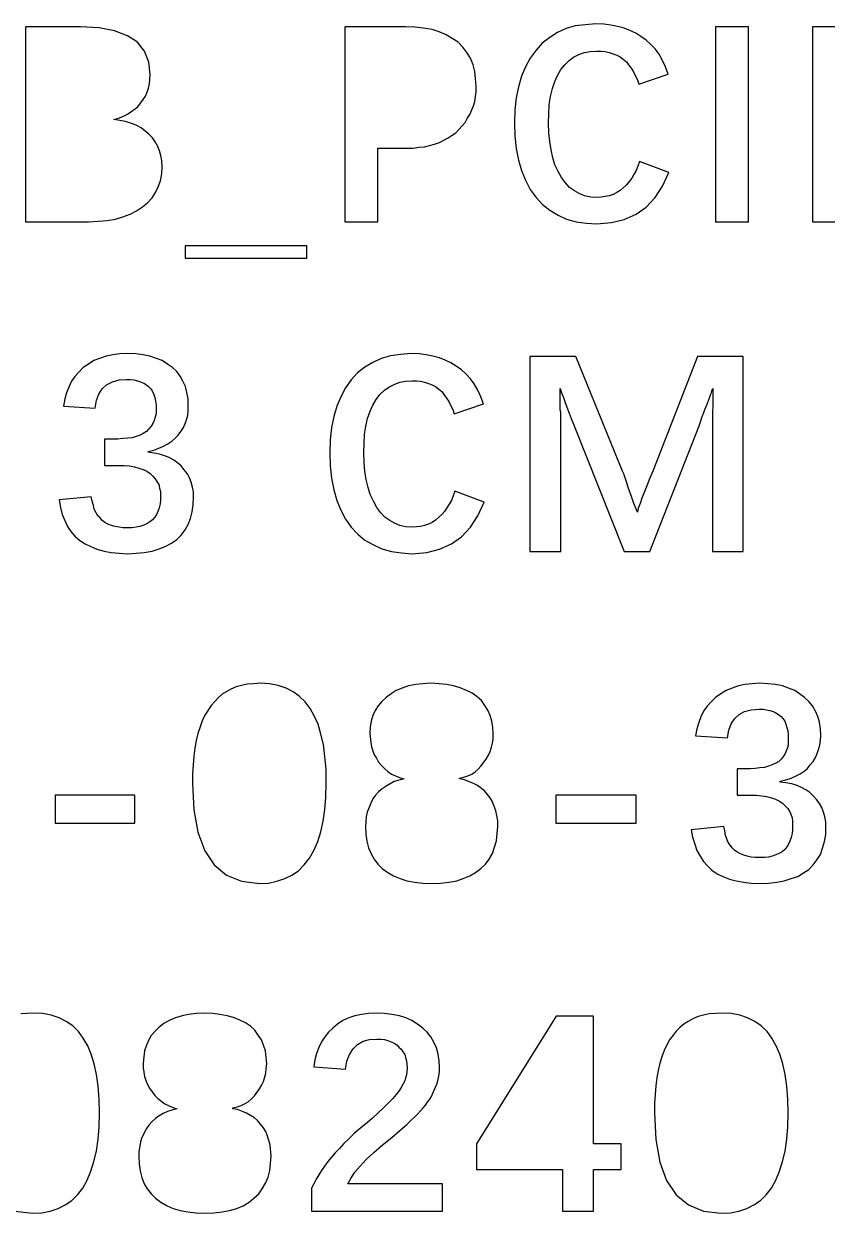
# Model space of a CAD drawing. Extents: x -72 to 103, y -93 to 77.
# Drawn here: x -37.23 to -19, y -91.56 to -64.58 of the extents above; entities that cross this region are included whole.
import ezdxf

# ---------------------------------------------------------------- set-up
doc = ezdxf.new("R2010")
doc.units = 0
doc.header["$MEASUREMENT"] = 0
doc.layers.get('0').update_dxf_attribs({"linetype": 'CONTINUOUS'})

msp = doc.modelspace()

# ---------------------------------------------------------------- linework, layer by layer
for points in [[(-35.94, -64.65), (-37.19, -64.65), (-37.19, -64.65), (-37.19, -69.07), (-37.19, -69.07), (-35.76, -69.07), (-35.76, -69.07), (-35.54, -69.06), (-35.54, -69.06), (-35.34, -69.04), (-35.34, -69.04), (-35.15, -69.01), (-35.15, -69.01), (-34.98, -68.96), (-34.98, -68.96), (-34.82, -68.9), (-34.82, -68.9), (-34.67, -68.82), (-34.67, -68.82), (-34.54, -68.73), (-34.54, -68.73), (-34.42, -68.64), (-34.42, -68.64), (-34.32, -68.53), (-34.32, -68.53), (-34.24, -68.41), (-34.24, -68.41), (-34.18, -68.28), (-34.18, -68.28), (-34.13, -68.14), (-34.13, -68.14), (-34.1, -67.98), (-34.1, -67.98), (-34.09, -67.82), (-34.09, -67.82), (-34.1, -67.69), (-34.1, -67.69), (-34.12, -67.57), (-34.12, -67.57), (-34.15, -67.46), (-34.15, -67.46), (-34.19, -67.36), (-34.19, -67.36), (-34.25, -67.26), (-34.25, -67.26), (-34.31, -67.17), (-34.31, -67.17), (-34.39, -67.08), (-34.39, -67.08), (-34.57, -66.94), (-34.57, -66.94), (-34.68, -66.88), (-34.68, -66.88), (-34.79, -66.84), (-34.79, -66.84), (-34.92, -66.8), (-34.92, -66.8), (-35.05, -66.77), (-35.05, -66.77), (-35.19, -66.75), (-35.19, -66.75), (-35.08, -66.72), (-35.08, -66.72), (-34.98, -66.68), (-34.98, -66.68), (-34.88, -66.63), (-34.88, -66.63), (-34.8, -66.58), (-34.8, -66.58), (-34.64, -66.46), (-34.64, -66.46), (-34.52, -66.3), (-34.52, -66.3), (-34.47, -66.22), (-34.47, -66.22), (-34.43, -66.13), (-34.43, -66.13), (-34.4, -66.04), (-34.4, -66.04), (-34.38, -65.94), (-34.38, -65.94), (-34.37, -65.84), (-34.37, -65.84), (-34.36, -65.73), (-34.36, -65.73), (-34.39, -65.45), (-34.39, -65.45), (-34.49, -65.2), (-34.49, -65.2), (-34.65, -65), (-34.65, -65), (-34.88, -64.85), (-34.88, -64.85), (-35.17, -64.74), (-35.17, -64.74), (-35.52, -64.67), (-35.52, -64.67), (-35.94, -64.65)], [(-28.57, -64.65), (-29.95, -64.65), (-29.95, -64.65), (-29.95, -69.07), (-29.95, -69.07), (-29.2, -69.07), (-29.2, -69.07), (-29.2, -67.4), (-29.2, -67.4), (-28.4, -67.4), (-28.4, -67.4), (-28.27, -67.38), (-28.27, -67.38), (-28.14, -67.37), (-28.14, -67.37), (-28.03, -67.34), (-28.03, -67.34), (-27.91, -67.31), (-27.91, -67.31), (-27.8, -67.27), (-27.8, -67.27), (-27.6, -67.17), (-27.6, -67.17), (-27.51, -67.11), (-27.51, -67.11), (-27.43, -67.05), (-27.43, -67.05), (-27.36, -66.98), (-27.36, -66.98), (-27.22, -66.82), (-27.22, -66.82), (-27.17, -66.73), (-27.17, -66.73), (-27.11, -66.64), (-27.11, -66.64), (-27.03, -66.44), (-27.03, -66.44), (-27, -66.34), (-27, -66.34), (-26.98, -66.23), (-26.98, -66.23), (-26.97, -66.12), (-26.97, -66.12), (-26.97, -66), (-26.97, -66), (-26.98, -65.82), (-26.98, -65.82), (-27, -65.66), (-27, -65.66), (-27.04, -65.51), (-27.04, -65.51), (-27.1, -65.36), (-27.1, -65.36), (-27.18, -65.23), (-27.18, -65.23), (-27.27, -65.11), (-27.27, -65.11), (-27.38, -65), (-27.38, -65), (-27.51, -64.91), (-27.51, -64.91), (-27.65, -64.83), (-27.65, -64.83), (-27.81, -64.76), (-27.81, -64.76), (-27.97, -64.71), (-27.97, -64.71), (-28.16, -64.68), (-28.16, -64.68), (-28.36, -64.66), (-28.36, -64.66), (-28.57, -64.65)], [(-24.47, -69.1), (-24.23, -69.12), (-24.23, -69.12), (-23.9, -69.09), (-23.9, -69.09), (-23.61, -69.02), (-23.61, -69.02), (-23.34, -68.9), (-23.34, -68.9), (-23.11, -68.74), (-23.11, -68.74), (-22.91, -68.52), (-22.91, -68.52), (-22.74, -68.26), (-22.74, -68.26), (-22.6, -67.95), (-22.6, -67.95), (-23.26, -67.7), (-23.26, -67.7), (-23.3, -67.81), (-23.3, -67.81), (-23.34, -67.91), (-23.34, -67.91), (-23.39, -68), (-23.39, -68), (-23.44, -68.08), (-23.44, -68.08), (-23.5, -68.16), (-23.5, -68.16), (-23.56, -68.23), (-23.56, -68.23), (-23.63, -68.3), (-23.63, -68.3), (-23.7, -68.36), (-23.7, -68.36), (-23.78, -68.41), (-23.78, -68.41), (-23.86, -68.45), (-23.86, -68.45), (-23.95, -68.48), (-23.95, -68.48), (-24.04, -68.5), (-24.04, -68.5), (-24.13, -68.51), (-24.13, -68.51), (-24.23, -68.52), (-24.23, -68.52), (-24.37, -68.51), (-24.37, -68.51), (-24.51, -68.48), (-24.51, -68.48), (-24.63, -68.43), (-24.63, -68.43), (-24.74, -68.37), (-24.74, -68.37), (-24.85, -68.29), (-24.85, -68.29), (-24.94, -68.19), (-24.94, -68.19), (-25.03, -68.07), (-25.03, -68.07), (-25.11, -67.93), (-25.11, -67.93), (-25.18, -67.78), (-25.18, -67.78), (-25.23, -67.62), (-25.23, -67.62), (-25.27, -67.44), (-25.27, -67.44), (-25.3, -67.25), (-25.3, -67.25), (-25.32, -67.05), (-25.32, -67.05), (-25.33, -66.83), (-25.33, -66.83), (-25.32, -66.62), (-25.32, -66.62), (-25.31, -66.41), (-25.31, -66.41), (-25.28, -66.23), (-25.28, -66.23), (-25.24, -66.05), (-25.24, -66.05), (-25.18, -65.89), (-25.18, -65.89), (-25.12, -65.75), (-25.12, -65.75), (-25.05, -65.62), (-25.05, -65.62), (-24.96, -65.51), (-24.96, -65.51), (-24.86, -65.41), (-24.86, -65.41), (-24.76, -65.34), (-24.76, -65.34), (-24.64, -65.28), (-24.64, -65.28), (-24.51, -65.23), (-24.51, -65.23), (-24.38, -65.21), (-24.38, -65.21), (-24.23, -65.2), (-24.23, -65.2), (-24.13, -65.2), (-24.13, -65.2), (-24.04, -65.21), (-24.04, -65.21), (-23.95, -65.23), (-23.95, -65.23), (-23.86, -65.26), (-23.86, -65.26), (-23.78, -65.29), (-23.78, -65.29), (-23.7, -65.33), (-23.7, -65.33), (-23.63, -65.38), (-23.63, -65.38), (-23.56, -65.44), (-23.56, -65.44), (-23.51, -65.51), (-23.51, -65.51), (-23.45, -65.59), (-23.45, -65.59), (-23.4, -65.67), (-23.4, -65.67), (-23.36, -65.75), (-23.36, -65.75), (-23.31, -65.85), (-23.31, -65.85), (-23.28, -65.95), (-23.28, -65.95), (-22.61, -65.72), (-22.61, -65.72), (-22.67, -65.56), (-22.67, -65.56), (-22.74, -65.41), (-22.74, -65.41), (-22.82, -65.27), (-22.82, -65.27), (-22.91, -65.15), (-22.91, -65.15), (-23.01, -65.04), (-23.01, -65.04), (-23.11, -64.95), (-23.11, -64.95), (-23.23, -64.87), (-23.23, -64.87), (-23.35, -64.79), (-23.35, -64.79), (-23.48, -64.73), (-23.48, -64.73), (-23.61, -64.68), (-23.61, -64.68), (-23.76, -64.64), (-23.76, -64.64), (-23.91, -64.61), (-23.91, -64.61), (-24.07, -64.59), (-24.07, -64.59), (-24.25, -64.58), (-24.25, -64.58), (-24.49, -64.6), (-24.49, -64.6), (-24.72, -64.63), (-24.72, -64.63), (-24.93, -64.69), (-24.93, -64.69), (-25.12, -64.78), (-25.12, -64.78), (-25.3, -64.89), (-25.3, -64.89), (-25.47, -65.02), (-25.47, -65.02), (-25.61, -65.18), (-25.61, -65.18), (-25.74, -65.36), (-25.74, -65.36), (-25.85, -65.56), (-25.85, -65.56), (-25.94, -65.77), (-25.94, -65.77), (-26.01, -66.01), (-26.01, -66.01), (-26.06, -66.26), (-26.06, -66.26), (-26.09, -66.54), (-26.09, -66.54), (-26.1, -66.83), (-26.1, -66.83), (-26.09, -67.13), (-26.09, -67.13), (-26.06, -67.41), (-26.06, -67.41), (-26.01, -67.67), (-26.01, -67.67), (-25.94, -67.91), (-25.94, -67.91), (-25.85, -68.13), (-25.85, -68.13), (-25.74, -68.34), (-25.74, -68.34), (-25.61, -68.52), (-25.61, -68.52), (-25.46, -68.68), (-25.46, -68.68), (-25.3, -68.81), (-25.3, -68.81), (-25.11, -68.92), (-25.11, -68.92), (-24.92, -69.01), (-24.92, -69.01), (-24.7, -69.07), (-24.7, -69.07), (-24.47, -69.1)], [(-21.54, -69.07), (-20.79, -69.07), (-20.79, -69.07), (-20.79, -64.65), (-20.79, -64.65), (-21.54, -64.65), (-21.54, -64.65), (-21.54, -69.07)], [(-19.34, -69.07), (-16.8, -69.07), (-16.8, -69.07), (-16.8, -68.47), (-16.8, -68.47), (-18.57, -68.47), (-18.57, -68.47), (-18.57, -67.12), (-18.57, -67.12), (-17.12, -67.12), (-17.12, -67.12), (-17.12, -66.52), (-17.12, -66.52), (-18.57, -66.52), (-18.57, -66.52), (-18.57, -65.27), (-18.57, -65.27), (-16.94, -65.27), (-16.94, -65.27), (-16.94, -64.65), (-16.94, -64.65), (-19.34, -64.65), (-19.34, -64.65), (-19.34, -69.07)], [(-33.57, -69.62), (-33.57, -69.9), (-33.57, -69.9), (-30.81, -69.9), (-30.81, -69.9), (-30.81, -69.62), (-30.81, -69.62), (-33.57, -69.62)], [(-33.39, -75.49), (-33.38, -75.31), (-33.38, -75.31), (-33.38, -75.2), (-33.38, -75.2), (-33.4, -75.09), (-33.4, -75.09), (-33.43, -74.98), (-33.43, -74.98), (-33.47, -74.88), (-33.47, -74.88), (-33.52, -74.79), (-33.52, -74.79), (-33.59, -74.7), (-33.59, -74.7), (-33.66, -74.61), (-33.66, -74.61), (-33.74, -74.54), (-33.74, -74.54), (-33.83, -74.48), (-33.83, -74.48), (-33.93, -74.42), (-33.93, -74.42), (-34.04, -74.38), (-34.04, -74.38), (-34.15, -74.34), (-34.15, -74.34), (-34.28, -74.32), (-34.28, -74.32), (-34.41, -74.3), (-34.41, -74.3), (-34.41, -74.28), (-34.41, -74.28), (-34.28, -74.25), (-34.28, -74.25), (-34.17, -74.21), (-34.17, -74.21), (-34.06, -74.16), (-34.06, -74.16), (-33.96, -74.11), (-33.96, -74.11), (-33.87, -74.05), (-33.87, -74.05), (-33.8, -73.99), (-33.8, -73.99), (-33.73, -73.91), (-33.73, -73.91), (-33.67, -73.83), (-33.67, -73.83), (-33.61, -73.74), (-33.61, -73.74), (-33.57, -73.65), (-33.57, -73.65), (-33.54, -73.56), (-33.54, -73.56), (-33.51, -73.46), (-33.51, -73.46), (-33.5, -73.35), (-33.5, -73.35), (-33.5, -73.25), (-33.5, -73.25), (-33.5, -73.09), (-33.5, -73.09), (-33.53, -72.94), (-33.53, -72.94), (-33.56, -72.81), (-33.56, -72.81), (-33.62, -72.69), (-33.62, -72.69), (-33.68, -72.57), (-33.68, -72.57), (-33.76, -72.47), (-33.76, -72.47), (-33.86, -72.38), (-33.86, -72.38), (-33.97, -72.3), (-33.97, -72.3), (-34.09, -72.22), (-34.09, -72.22), (-34.22, -72.17), (-34.22, -72.17), (-34.37, -72.12), (-34.37, -72.12), (-34.52, -72.09), (-34.52, -72.09), (-34.69, -72.07), (-34.69, -72.07), (-34.88, -72.06), (-34.88, -72.06), (-35.05, -72.07), (-35.05, -72.07), (-35.21, -72.09), (-35.21, -72.09), (-35.36, -72.12), (-35.36, -72.12), (-35.51, -72.17), (-35.51, -72.17), (-35.64, -72.22), (-35.64, -72.22), (-35.76, -72.3), (-35.76, -72.3), (-35.88, -72.38), (-35.88, -72.38), (-35.98, -72.48), (-35.98, -72.48), (-36.07, -72.58), (-36.07, -72.58), (-36.15, -72.69), (-36.15, -72.69), (-36.21, -72.82), (-36.21, -72.82), (-36.26, -72.95), (-36.26, -72.95), (-36.3, -73.09), (-36.3, -73.09), (-36.33, -73.25), (-36.33, -73.25), (-35.61, -73.3), (-35.61, -73.3), (-35.58, -73.12), (-35.58, -73.12), (-35.53, -72.98), (-35.53, -72.98), (-35.45, -72.86), (-35.45, -72.86), (-35.35, -72.77), (-35.35, -72.77), (-35.22, -72.7), (-35.22, -72.7), (-35.07, -72.66), (-35.07, -72.66), (-34.9, -72.65), (-34.9, -72.65), (-34.81, -72.65), (-34.81, -72.65), (-34.73, -72.66), (-34.73, -72.66), (-34.65, -72.68), (-34.65, -72.68), (-34.58, -72.7), (-34.58, -72.7), (-34.51, -72.73), (-34.51, -72.73), (-34.45, -72.77), (-34.45, -72.77), (-34.4, -72.81), (-34.4, -72.81), (-34.35, -72.86), (-34.35, -72.86), (-34.31, -72.92), (-34.31, -72.92), (-34.28, -72.99), (-34.28, -72.99), (-34.26, -73.06), (-34.26, -73.06), (-34.24, -73.14), (-34.24, -73.14), (-34.23, -73.23), (-34.23, -73.23), (-34.23, -73.33), (-34.23, -73.33), (-34.23, -73.42), (-34.23, -73.42), (-34.25, -73.5), (-34.25, -73.5), (-34.27, -73.58), (-34.27, -73.58), (-34.3, -73.65), (-34.3, -73.65), (-34.34, -73.71), (-34.34, -73.71), (-34.39, -73.77), (-34.39, -73.77), (-34.45, -73.83), (-34.45, -73.83), (-34.52, -73.87), (-34.52, -73.87), (-34.59, -73.91), (-34.59, -73.91), (-34.68, -73.94), (-34.68, -73.94), (-34.77, -73.97), (-34.77, -73.97), (-34.87, -73.98), (-34.87, -73.98), (-34.98, -73.99), (-34.98, -73.99), (-35.1, -74), (-35.1, -74), (-35.4, -74), (-35.4, -74), (-35.4, -74.6), (-35.4, -74.6), (-35.08, -74.6), (-35.08, -74.6), (-34.95, -74.6), (-34.95, -74.6), (-34.83, -74.61), (-34.83, -74.61), (-34.72, -74.63), (-34.72, -74.63), (-34.62, -74.66), (-34.62, -74.66), (-34.52, -74.69), (-34.52, -74.69), (-34.44, -74.73), (-34.44, -74.73), (-34.36, -74.78), (-34.36, -74.78), (-34.3, -74.84), (-34.3, -74.84), (-34.25, -74.9), (-34.25, -74.9), (-34.21, -74.96), (-34.21, -74.96), (-34.17, -75.03), (-34.17, -75.03), (-34.15, -75.11), (-34.15, -75.11), (-34.13, -75.19), (-34.13, -75.19), (-34.13, -75.28), (-34.13, -75.28), (-34.13, -75.38), (-34.13, -75.38), (-34.14, -75.47), (-34.14, -75.47), (-34.16, -75.56), (-34.16, -75.56), (-34.19, -75.64), (-34.19, -75.64), (-34.22, -75.71), (-34.22, -75.71), (-34.26, -75.77), (-34.26, -75.77), (-34.31, -75.83), (-34.31, -75.83), (-34.37, -75.88), (-34.37, -75.88), (-34.44, -75.92), (-34.44, -75.92), (-34.51, -75.95), (-34.51, -75.95), (-34.6, -75.98), (-34.6, -75.98), (-34.68, -76), (-34.68, -76), (-34.78, -76.01), (-34.78, -76.01), (-34.88, -76.01), (-34.88, -76.01), (-34.98, -76.01), (-34.98, -76.01), (-35.07, -76), (-35.07, -76), (-35.16, -75.98), (-35.16, -75.98), (-35.24, -75.96), (-35.24, -75.96), (-35.32, -75.93), (-35.32, -75.93), (-35.39, -75.89), (-35.39, -75.89), (-35.45, -75.85), (-35.45, -75.85), (-35.5, -75.79), (-35.5, -75.79), (-35.55, -75.74), (-35.55, -75.74), (-35.59, -75.67), (-35.59, -75.67), (-35.63, -75.59), (-35.63, -75.59), (-35.65, -75.51), (-35.65, -75.51), (-35.68, -75.41), (-35.68, -75.41), (-35.7, -75.31), (-35.7, -75.31), (-36.43, -75.38), (-36.43, -75.38), (-36.4, -75.55), (-36.4, -75.55), (-36.36, -75.71), (-36.36, -75.71), (-36.3, -75.85), (-36.3, -75.85), (-36.24, -75.98), (-36.24, -75.98), (-36.16, -76.1), (-36.16, -76.1), (-36.07, -76.2), (-36.07, -76.2), (-35.96, -76.3), (-35.96, -76.3), (-35.84, -76.38), (-35.84, -76.38), (-35.71, -76.44), (-35.71, -76.44), (-35.57, -76.5), (-35.57, -76.5), (-35.41, -76.54), (-35.41, -76.54), (-35.25, -76.57), (-35.25, -76.57), (-35.07, -76.59), (-35.07, -76.59), (-34.88, -76.6), (-34.88, -76.6), (-34.68, -76.59), (-34.68, -76.59), (-34.5, -76.57), (-34.5, -76.57), (-34.32, -76.54), (-34.32, -76.54), (-34.16, -76.49), (-34.16, -76.49), (-34.02, -76.44), (-34.02, -76.44), (-33.88, -76.36), (-33.88, -76.36), (-33.76, -76.28), (-33.76, -76.28), (-33.66, -76.18), (-33.66, -76.18), (-33.57, -76.06), (-33.57, -76.06), (-33.5, -75.94), (-33.5, -75.94), (-33.45, -75.8), (-33.45, -75.8), (-33.41, -75.65), (-33.41, -75.65), (-33.39, -75.49)], [(-28.66, -76.58), (-28.42, -76.6), (-28.42, -76.6), (-28.09, -76.57), (-28.09, -76.57), (-27.8, -76.5), (-27.8, -76.5), (-27.53, -76.38), (-27.53, -76.38), (-27.3, -76.22), (-27.3, -76.22), (-27.1, -76), (-27.1, -76), (-26.93, -75.74), (-26.93, -75.74), (-26.79, -75.43), (-26.79, -75.43), (-27.45, -75.18), (-27.45, -75.18), (-27.49, -75.29), (-27.49, -75.29), (-27.53, -75.39), (-27.53, -75.39), (-27.58, -75.48), (-27.58, -75.48), (-27.63, -75.56), (-27.63, -75.56), (-27.69, -75.64), (-27.69, -75.64), (-27.75, -75.71), (-27.75, -75.71), (-27.82, -75.78), (-27.82, -75.78), (-27.89, -75.84), (-27.89, -75.84), (-27.97, -75.89), (-27.97, -75.89), (-28.05, -75.93), (-28.05, -75.93), (-28.14, -75.96), (-28.14, -75.96), (-28.23, -75.98), (-28.23, -75.98), (-28.32, -75.99), (-28.32, -75.99), (-28.42, -76), (-28.42, -76), (-28.56, -75.99), (-28.56, -75.99), (-28.7, -75.96), (-28.7, -75.96), (-28.82, -75.91), (-28.82, -75.91), (-28.93, -75.85), (-28.93, -75.85), (-29.04, -75.77), (-29.04, -75.77), (-29.13, -75.67), (-29.13, -75.67), (-29.22, -75.55), (-29.22, -75.55), (-29.3, -75.41), (-29.3, -75.41), (-29.37, -75.26), (-29.37, -75.26), (-29.42, -75.1), (-29.42, -75.1), (-29.46, -74.92), (-29.46, -74.92), (-29.49, -74.73), (-29.49, -74.73), (-29.51, -74.53), (-29.51, -74.53), (-29.52, -74.31), (-29.52, -74.31), (-29.51, -74.1), (-29.51, -74.1), (-29.5, -73.89), (-29.5, -73.89), (-29.47, -73.71), (-29.47, -73.71), (-29.43, -73.53), (-29.43, -73.53), (-29.37, -73.37), (-29.37, -73.37), (-29.31, -73.23), (-29.31, -73.23), (-29.24, -73.1), (-29.24, -73.1), (-29.15, -72.99), (-29.15, -72.99), (-29.05, -72.89), (-29.05, -72.89), (-28.95, -72.82), (-28.95, -72.82), (-28.83, -72.76), (-28.83, -72.76), (-28.7, -72.71), (-28.7, -72.71), (-28.57, -72.69), (-28.57, -72.69), (-28.42, -72.68), (-28.42, -72.68), (-28.32, -72.68), (-28.32, -72.68), (-28.23, -72.69), (-28.23, -72.69), (-28.14, -72.71), (-28.14, -72.71), (-28.05, -72.74), (-28.05, -72.74), (-27.97, -72.77), (-27.97, -72.77), (-27.89, -72.81), (-27.89, -72.81), (-27.82, -72.86), (-27.82, -72.86), (-27.75, -72.92), (-27.75, -72.92), (-27.7, -72.99), (-27.7, -72.99), (-27.64, -73.07), (-27.64, -73.07), (-27.59, -73.15), (-27.59, -73.15), (-27.55, -73.23), (-27.55, -73.23), (-27.5, -73.33), (-27.5, -73.33), (-27.47, -73.43), (-27.47, -73.43), (-26.8, -73.2), (-26.8, -73.2), (-26.86, -73.04), (-26.86, -73.04), (-26.93, -72.89), (-26.93, -72.89), (-27.01, -72.75), (-27.01, -72.75), (-27.1, -72.63), (-27.1, -72.63), (-27.2, -72.52), (-27.2, -72.52), (-27.3, -72.43), (-27.3, -72.43), (-27.42, -72.35), (-27.42, -72.35), (-27.54, -72.27), (-27.54, -72.27), (-27.67, -72.21), (-27.67, -72.21), (-27.8, -72.16), (-27.8, -72.16), (-27.95, -72.12), (-27.95, -72.12), (-28.1, -72.09), (-28.1, -72.09), (-28.26, -72.07), (-28.26, -72.07), (-28.44, -72.06), (-28.44, -72.06), (-28.68, -72.08), (-28.68, -72.08), (-28.91, -72.11), (-28.91, -72.11), (-29.12, -72.17), (-29.12, -72.17), (-29.31, -72.26), (-29.31, -72.26), (-29.49, -72.37), (-29.49, -72.37), (-29.66, -72.5), (-29.66, -72.5), (-29.8, -72.66), (-29.8, -72.66), (-29.93, -72.84), (-29.93, -72.84), (-30.04, -73.04), (-30.04, -73.04), (-30.13, -73.25), (-30.13, -73.25), (-30.2, -73.49), (-30.2, -73.49), (-30.25, -73.74), (-30.25, -73.74), (-30.28, -74.02), (-30.28, -74.02), (-30.29, -74.31), (-30.29, -74.31), (-30.28, -74.61), (-30.28, -74.61), (-30.25, -74.89), (-30.25, -74.89), (-30.2, -75.15), (-30.2, -75.15), (-30.13, -75.39), (-30.13, -75.39), (-30.04, -75.61), (-30.04, -75.61), (-29.93, -75.82), (-29.93, -75.82), (-29.8, -76), (-29.8, -76), (-29.65, -76.16), (-29.65, -76.16), (-29.49, -76.29), (-29.49, -76.29), (-29.3, -76.4), (-29.3, -76.4), (-29.11, -76.49), (-29.11, -76.49), (-28.89, -76.55), (-28.89, -76.55), (-28.66, -76.58)], [(-23.65, -74.73), (-24.71, -72.13), (-24.71, -72.13), (-25.75, -72.13), (-25.75, -72.13), (-25.75, -76.55), (-25.75, -76.55), (-25.05, -76.55), (-25.05, -76.55), (-25.05, -73.61), (-25.05, -73.61), (-25.05, -73.56), (-25.05, -73.56), (-25.05, -73.5), (-25.05, -73.5), (-25.05, -73.44), (-25.05, -73.44), (-25.05, -73.39), (-25.05, -73.39), (-25.06, -73.34), (-25.06, -73.34), (-25.06, -73.28), (-25.06, -73.28), (-25.06, -73.23), (-25.06, -73.23), (-25.06, -73.17), (-25.06, -73.17), (-25.06, -73.12), (-25.06, -73.12), (-25.06, -73.06), (-25.06, -73.06), (-25.06, -73.01), (-25.06, -73.01), (-25.06, -72.95), (-25.06, -72.95), (-25.06, -72.9), (-25.06, -72.9), (-25.06, -72.85), (-25.06, -72.85), (-25.03, -72.95), (-25.03, -72.95), (-24.99, -73.06), (-24.99, -73.06), (-24.95, -73.17), (-24.95, -73.17), (-24.91, -73.28), (-24.91, -73.28), (-24.86, -73.41), (-24.86, -73.41), (-24.81, -73.53), (-24.81, -73.53), (-24.76, -73.66), (-24.76, -73.66), (-23.61, -76.55), (-23.61, -76.55), (-23.03, -76.55), (-23.03, -76.55), (-21.91, -73.7), (-21.91, -73.7), (-21.87, -73.59), (-21.87, -73.59), (-21.84, -73.49), (-21.84, -73.49), (-21.8, -73.4), (-21.8, -73.4), (-21.78, -73.33), (-21.78, -73.33), (-21.75, -73.26), (-21.75, -73.26), (-21.73, -73.21), (-21.73, -73.21), (-21.71, -73.16), (-21.71, -73.16), (-21.7, -73.13), (-21.7, -73.13), (-21.68, -73.09), (-21.68, -73.09), (-21.67, -73.05), (-21.67, -73.05), (-21.65, -73), (-21.65, -73), (-21.63, -72.95), (-21.63, -72.95), (-21.62, -72.9), (-21.62, -72.9), (-21.6, -72.85), (-21.6, -72.85), (-21.6, -72.9), (-21.6, -72.9), (-21.6, -72.95), (-21.6, -72.95), (-21.6, -73.01), (-21.6, -73.01), (-21.6, -73.06), (-21.6, -73.06), (-21.6, -73.12), (-21.6, -73.12), (-21.6, -73.17), (-21.6, -73.17), (-21.6, -73.23), (-21.6, -73.23), (-21.6, -73.29), (-21.6, -73.29), (-21.61, -73.34), (-21.61, -73.34), (-21.61, -73.4), (-21.61, -73.4), (-21.61, -73.45), (-21.61, -73.45), (-21.61, -73.51), (-21.61, -73.51), (-21.61, -73.56), (-21.61, -73.56), (-21.61, -73.61), (-21.61, -73.61), (-21.61, -76.55), (-21.61, -76.55), (-20.91, -76.55), (-20.91, -76.55), (-20.91, -72.13), (-20.91, -72.13), (-21.95, -72.13), (-21.95, -72.13), (-22.96, -74.73), (-22.96, -74.73), (-23.04, -74.9), (-23.04, -74.9), (-23.1, -75.06), (-23.1, -75.06), (-23.16, -75.21), (-23.16, -75.21), (-23.21, -75.34), (-23.21, -75.34), (-23.25, -75.46), (-23.25, -75.46), (-23.29, -75.57), (-23.29, -75.57), (-23.31, -75.66), (-23.31, -75.66), (-23.39, -75.46), (-23.39, -75.46), (-23.45, -75.28), (-23.45, -75.28), (-23.51, -75.12), (-23.51, -75.12), (-23.55, -74.99), (-23.55, -74.99), (-23.59, -74.88), (-23.59, -74.88), (-23.62, -74.79), (-23.62, -74.79), (-23.65, -74.73)], [(-31.87, -79.54), (-32.02, -79.55), (-32.02, -79.55), (-32.16, -79.56), (-32.16, -79.56), (-32.29, -79.59), (-32.29, -79.59), (-32.41, -79.62), (-32.41, -79.62), (-32.53, -79.67), (-32.53, -79.67), (-32.73, -79.79), (-32.73, -79.79), (-32.82, -79.87), (-32.82, -79.87), (-32.9, -79.95), (-32.9, -79.95), (-32.98, -80.04), (-32.98, -80.04), (-33.12, -80.26), (-33.12, -80.26), (-33.18, -80.39), (-33.18, -80.39), (-33.23, -80.53), (-33.23, -80.53), (-33.28, -80.68), (-33.28, -80.68), (-33.32, -80.84), (-33.32, -80.84), (-33.35, -81.01), (-33.35, -81.01), (-33.37, -81.19), (-33.37, -81.19), (-33.39, -81.39), (-33.39, -81.39), (-33.4, -81.59), (-33.4, -81.59), (-33.4, -81.81), (-33.4, -81.81), (-33.37, -82.41), (-33.37, -82.41), (-33.28, -82.92), (-33.28, -82.92), (-33.12, -83.34), (-33.12, -83.34), (-32.91, -83.66), (-32.91, -83.66), (-32.63, -83.89), (-32.63, -83.89), (-32.29, -84.03), (-32.29, -84.03), (-31.88, -84.08), (-31.88, -84.08), (-31.68, -84.07), (-31.68, -84.07), (-31.49, -84.03), (-31.49, -84.03), (-31.31, -83.97), (-31.31, -83.97), (-31.15, -83.89), (-31.15, -83.89), (-31, -83.79), (-31, -83.79), (-30.87, -83.66), (-30.87, -83.66), (-30.75, -83.51), (-30.75, -83.51), (-30.65, -83.33), (-30.65, -83.33), (-30.56, -83.13), (-30.56, -83.13), (-30.49, -82.91), (-30.49, -82.91), (-30.44, -82.67), (-30.44, -82.67), (-30.4, -82.4), (-30.4, -82.4), (-30.38, -82.12), (-30.38, -82.12), (-30.37, -81.81), (-30.37, -81.81), (-30.37, -81.49), (-30.37, -81.49), (-30.4, -81.2), (-30.4, -81.2), (-30.43, -80.93), (-30.43, -80.93), (-30.49, -80.69), (-30.49, -80.69), (-30.55, -80.47), (-30.55, -80.47), (-30.64, -80.28), (-30.64, -80.28), (-30.73, -80.11), (-30.73, -80.11), (-30.85, -79.96), (-30.85, -79.96), (-30.98, -79.83), (-30.98, -79.83), (-31.12, -79.73), (-31.12, -79.73), (-31.28, -79.65), (-31.28, -79.65), (-31.46, -79.59), (-31.46, -79.59), (-31.66, -79.55), (-31.66, -79.55), (-31.87, -79.54)], [(-28, -79.54), (-28.18, -79.55), (-28.18, -79.55), (-28.34, -79.57), (-28.34, -79.57), (-28.5, -79.6), (-28.5, -79.6), (-28.65, -79.65), (-28.65, -79.65), (-28.78, -79.7), (-28.78, -79.7), (-28.9, -79.78), (-28.9, -79.78), (-29.01, -79.86), (-29.01, -79.86), (-29.11, -79.95), (-29.11, -79.95), (-29.19, -80.05), (-29.19, -80.05), (-29.26, -80.16), (-29.26, -80.16), (-29.31, -80.27), (-29.31, -80.27), (-29.35, -80.4), (-29.35, -80.4), (-29.37, -80.53), (-29.37, -80.53), (-29.38, -80.68), (-29.38, -80.68), (-29.36, -80.88), (-29.36, -80.88), (-29.34, -80.98), (-29.34, -80.98), (-29.28, -81.16), (-29.28, -81.16), (-29.23, -81.24), (-29.23, -81.24), (-29.18, -81.33), (-29.18, -81.33), (-29.11, -81.41), (-29.11, -81.41), (-29.04, -81.48), (-29.04, -81.48), (-28.97, -81.54), (-28.97, -81.54), (-28.89, -81.6), (-28.89, -81.6), (-28.71, -81.68), (-28.71, -81.68), (-28.61, -81.71), (-28.61, -81.71), (-28.83, -81.77), (-28.83, -81.77), (-29.01, -81.87), (-29.01, -81.87), (-29.1, -81.93), (-29.1, -81.93), (-29.18, -82), (-29.18, -82), (-29.25, -82.08), (-29.25, -82.08), (-29.31, -82.16), (-29.31, -82.16), (-29.36, -82.26), (-29.36, -82.26), (-29.44, -82.46), (-29.44, -82.46), (-29.46, -82.56), (-29.46, -82.56), (-29.47, -82.68), (-29.47, -82.68), (-29.48, -82.79), (-29.48, -82.79), (-29.47, -82.96), (-29.47, -82.96), (-29.45, -83.12), (-29.45, -83.12), (-29.41, -83.27), (-29.41, -83.27), (-29.35, -83.41), (-29.35, -83.41), (-29.28, -83.53), (-29.28, -83.53), (-29.2, -83.64), (-29.2, -83.64), (-29.1, -83.74), (-29.1, -83.74), (-28.97, -83.83), (-28.97, -83.83), (-28.84, -83.91), (-28.84, -83.91), (-28.69, -83.97), (-28.69, -83.97), (-28.54, -84.02), (-28.54, -84.02), (-28.36, -84.05), (-28.36, -84.05), (-28.18, -84.07), (-28.18, -84.07), (-27.98, -84.08), (-27.98, -84.08), (-27.78, -84.07), (-27.78, -84.07), (-27.59, -84.05), (-27.59, -84.05), (-27.41, -84.02), (-27.41, -84.02), (-27.26, -83.97), (-27.26, -83.97), (-27.11, -83.91), (-27.11, -83.91), (-26.98, -83.83), (-26.98, -83.83), (-26.86, -83.74), (-26.86, -83.74), (-26.76, -83.64), (-26.76, -83.64), (-26.67, -83.53), (-26.67, -83.53), (-26.6, -83.4), (-26.6, -83.4), (-26.55, -83.26), (-26.55, -83.26), (-26.51, -83.11), (-26.51, -83.11), (-26.49, -82.95), (-26.49, -82.95), (-26.48, -82.78), (-26.48, -82.78), (-26.48, -82.66), (-26.48, -82.66), (-26.5, -82.54), (-26.5, -82.54), (-26.52, -82.43), (-26.52, -82.43), (-26.6, -82.23), (-26.6, -82.23), (-26.65, -82.14), (-26.65, -82.14), (-26.71, -82.06), (-26.71, -82.06), (-26.78, -81.98), (-26.78, -81.98), (-26.94, -81.86), (-26.94, -81.86), (-27.03, -81.81), (-27.03, -81.81), (-27.23, -81.73), (-27.23, -81.73), (-27.35, -81.71), (-27.35, -81.71), (-27.35, -81.69), (-27.35, -81.69), (-27.25, -81.67), (-27.25, -81.67), (-27.16, -81.64), (-27.16, -81.64), (-27.07, -81.6), (-27.07, -81.6), (-26.99, -81.55), (-26.99, -81.55), (-26.92, -81.49), (-26.92, -81.49), (-26.86, -81.42), (-26.86, -81.42), (-26.74, -81.26), (-26.74, -81.26), (-26.69, -81.17), (-26.69, -81.17), (-26.65, -81.09), (-26.65, -81.09), (-26.62, -80.99), (-26.62, -80.99), (-26.6, -80.9), (-26.6, -80.9), (-26.58, -80.8), (-26.58, -80.8), (-26.58, -80.69), (-26.58, -80.69), (-26.59, -80.54), (-26.59, -80.54), (-26.61, -80.4), (-26.61, -80.4), (-26.65, -80.27), (-26.65, -80.27), (-26.7, -80.15), (-26.7, -80.15), (-26.77, -80.04), (-26.77, -80.04), (-26.85, -79.93), (-26.85, -79.93), (-26.95, -79.84), (-26.95, -79.84), (-27.06, -79.76), (-27.06, -79.76), (-27.19, -79.7), (-27.19, -79.7), (-27.33, -79.64), (-27.33, -79.64), (-27.48, -79.6), (-27.48, -79.6), (-27.64, -79.57), (-27.64, -79.57), (-27.81, -79.55), (-27.81, -79.55), (-28, -79.54)], [(-19.04, -82.97), (-19.04, -82.79), (-19.04, -82.79), (-19.04, -82.68), (-19.04, -82.68), (-19.06, -82.57), (-19.06, -82.57), (-19.09, -82.46), (-19.09, -82.46), (-19.13, -82.36), (-19.13, -82.36), (-19.18, -82.27), (-19.18, -82.27), (-19.24, -82.18), (-19.24, -82.18), (-19.32, -82.09), (-19.32, -82.09), (-19.4, -82.02), (-19.4, -82.02), (-19.49, -81.96), (-19.49, -81.96), (-19.59, -81.9), (-19.59, -81.9), (-19.69, -81.86), (-19.69, -81.86), (-19.81, -81.82), (-19.81, -81.82), (-19.94, -81.8), (-19.94, -81.8), (-20.07, -81.78), (-20.07, -81.78), (-20.07, -81.76), (-20.07, -81.76), (-19.94, -81.73), (-19.94, -81.73), (-19.82, -81.69), (-19.82, -81.69), (-19.71, -81.64), (-19.71, -81.64), (-19.62, -81.59), (-19.62, -81.59), (-19.53, -81.53), (-19.53, -81.53), (-19.45, -81.47), (-19.45, -81.47), (-19.39, -81.39), (-19.39, -81.39), (-19.32, -81.31), (-19.32, -81.31), (-19.27, -81.22), (-19.27, -81.22), (-19.23, -81.13), (-19.23, -81.13), (-19.2, -81.04), (-19.2, -81.04), (-19.17, -80.94), (-19.17, -80.94), (-19.16, -80.83), (-19.16, -80.83), (-19.15, -80.73), (-19.15, -80.73), (-19.16, -80.57), (-19.16, -80.57), (-19.18, -80.42), (-19.18, -80.42), (-19.22, -80.29), (-19.22, -80.29), (-19.27, -80.17), (-19.27, -80.17), (-19.34, -80.05), (-19.34, -80.05), (-19.42, -79.95), (-19.42, -79.95), (-19.52, -79.86), (-19.52, -79.86), (-19.63, -79.78), (-19.63, -79.78), (-19.74, -79.7), (-19.74, -79.7), (-19.88, -79.65), (-19.88, -79.65), (-20.02, -79.6), (-20.02, -79.6), (-20.18, -79.57), (-20.18, -79.57), (-20.35, -79.55), (-20.35, -79.55), (-20.54, -79.54), (-20.54, -79.54), (-20.71, -79.55), (-20.71, -79.55), (-20.87, -79.57), (-20.87, -79.57), (-21.02, -79.6), (-21.02, -79.6), (-21.16, -79.65), (-21.16, -79.65), (-21.3, -79.7), (-21.3, -79.7), (-21.42, -79.78), (-21.42, -79.78), (-21.54, -79.86), (-21.54, -79.86), (-21.64, -79.96), (-21.64, -79.96), (-21.73, -80.06), (-21.73, -80.06), (-21.81, -80.17), (-21.81, -80.17), (-21.87, -80.3), (-21.87, -80.3), (-21.92, -80.43), (-21.92, -80.43), (-21.96, -80.57), (-21.96, -80.57), (-21.99, -80.73), (-21.99, -80.73), (-21.27, -80.78), (-21.27, -80.78), (-21.24, -80.6), (-21.24, -80.6), (-21.18, -80.46), (-21.18, -80.46), (-21.1, -80.34), (-21.1, -80.34), (-21, -80.25), (-21, -80.25), (-20.88, -80.18), (-20.88, -80.18), (-20.73, -80.14), (-20.73, -80.14), (-20.55, -80.13), (-20.55, -80.13), (-20.46, -80.13), (-20.46, -80.13), (-20.38, -80.14), (-20.38, -80.14), (-20.31, -80.16), (-20.31, -80.16), (-20.23, -80.18), (-20.23, -80.18), (-20.17, -80.21), (-20.17, -80.21), (-20.11, -80.25), (-20.11, -80.25), (-20.05, -80.29), (-20.05, -80.29), (-20.01, -80.34), (-20.01, -80.34), (-19.97, -80.4), (-19.97, -80.4), (-19.94, -80.47), (-19.94, -80.47), (-19.92, -80.54), (-19.92, -80.54), (-19.9, -80.62), (-19.9, -80.62), (-19.89, -80.71), (-19.89, -80.71), (-19.89, -80.81), (-19.89, -80.81), (-19.89, -80.9), (-19.89, -80.9), (-19.9, -80.98), (-19.9, -80.98), (-19.93, -81.06), (-19.93, -81.06), (-19.96, -81.13), (-19.96, -81.13), (-20, -81.19), (-20, -81.19), (-20.04, -81.25), (-20.04, -81.25), (-20.1, -81.31), (-20.1, -81.31), (-20.17, -81.35), (-20.17, -81.35), (-20.25, -81.39), (-20.25, -81.39), (-20.34, -81.42), (-20.34, -81.42), (-20.43, -81.45), (-20.43, -81.45), (-20.53, -81.46), (-20.53, -81.46), (-20.64, -81.47), (-20.64, -81.47), (-20.75, -81.48), (-20.75, -81.48), (-21.05, -81.48), (-21.05, -81.48), (-21.05, -82.08), (-21.05, -82.08), (-20.74, -82.08), (-20.74, -82.08), (-20.61, -82.08), (-20.61, -82.08), (-20.49, -82.09), (-20.49, -82.09), (-20.38, -82.11), (-20.38, -82.11), (-20.27, -82.14), (-20.27, -82.14), (-20.18, -82.17), (-20.18, -82.17), (-20.09, -82.21), (-20.09, -82.21), (-20.02, -82.26), (-20.02, -82.26), (-19.96, -82.32), (-19.96, -82.32), (-19.9, -82.38), (-19.9, -82.38), (-19.86, -82.44), (-19.86, -82.44), (-19.83, -82.51), (-19.83, -82.51), (-19.8, -82.59), (-19.8, -82.59), (-19.79, -82.67), (-19.79, -82.67), (-19.79, -82.76), (-19.79, -82.76), (-19.79, -82.86), (-19.79, -82.86), (-19.8, -82.95), (-19.8, -82.95), (-19.82, -83.04), (-19.82, -83.04), (-19.85, -83.12), (-19.85, -83.12), (-19.88, -83.19), (-19.88, -83.19), (-19.92, -83.25), (-19.92, -83.25), (-19.97, -83.31), (-19.97, -83.31), (-20.03, -83.36), (-20.03, -83.36), (-20.1, -83.4), (-20.1, -83.4), (-20.17, -83.43), (-20.17, -83.43), (-20.25, -83.46), (-20.25, -83.46), (-20.34, -83.48), (-20.34, -83.48), (-20.43, -83.49), (-20.43, -83.49), (-20.54, -83.49), (-20.54, -83.49), (-20.64, -83.49), (-20.64, -83.49), (-20.73, -83.48), (-20.73, -83.48), (-20.82, -83.46), (-20.82, -83.46), (-20.9, -83.44), (-20.9, -83.44), (-20.97, -83.41), (-20.97, -83.41), (-21.04, -83.37), (-21.04, -83.37), (-21.1, -83.33), (-21.1, -83.33), (-21.16, -83.27), (-21.16, -83.27), (-21.2, -83.22), (-21.2, -83.22), (-21.25, -83.15), (-21.25, -83.15), (-21.28, -83.07), (-21.28, -83.07), (-21.31, -82.99), (-21.31, -82.99), (-21.33, -82.89), (-21.33, -82.89), (-21.35, -82.79), (-21.35, -82.79), (-22.09, -82.86), (-22.09, -82.86), (-22.06, -83.03), (-22.06, -83.03), (-22.01, -83.19), (-22.01, -83.19), (-21.96, -83.33), (-21.96, -83.33), (-21.89, -83.46), (-21.89, -83.46), (-21.81, -83.58), (-21.81, -83.58), (-21.72, -83.68), (-21.72, -83.68), (-21.62, -83.78), (-21.62, -83.78), (-21.5, -83.86), (-21.5, -83.86), (-21.37, -83.92), (-21.37, -83.92), (-21.22, -83.98), (-21.22, -83.98), (-21.07, -84.02), (-21.07, -84.02), (-20.9, -84.05), (-20.9, -84.05), (-20.73, -84.07), (-20.73, -84.07), (-20.54, -84.08), (-20.54, -84.08), (-20.34, -84.07), (-20.34, -84.07), (-20.15, -84.05), (-20.15, -84.05), (-19.98, -84.02), (-19.98, -84.02), (-19.82, -83.97), (-19.82, -83.97), (-19.67, -83.92), (-19.67, -83.92), (-19.54, -83.84), (-19.54, -83.84), (-19.42, -83.76), (-19.42, -83.76), (-19.32, -83.66), (-19.32, -83.66), (-19.23, -83.54), (-19.23, -83.54), (-19.16, -83.42), (-19.16, -83.42), (-19.11, -83.28), (-19.11, -83.28), (-19.07, -83.13), (-19.07, -83.13), (-19.04, -82.97)], [(-36.52, -82.08), (-36.52, -82.71), (-36.52, -82.71), (-34.71, -82.71), (-34.71, -82.71), (-34.71, -82.08), (-34.71, -82.08), (-36.52, -82.08)], [(-25.16, -82.08), (-25.16, -82.71), (-25.16, -82.71), (-23.34, -82.71), (-23.34, -82.71), (-23.34, -82.08), (-23.34, -82.08), (-25.16, -82.08)], [(-37.43, -91.51), (-37.03, -91.56), (-37.03, -91.56), (-36.82, -91.55), (-36.82, -91.55), (-36.63, -91.51), (-36.63, -91.51), (-36.45, -91.45), (-36.45, -91.45), (-36.29, -91.37), (-36.29, -91.37), (-36.14, -91.27), (-36.14, -91.27), (-36.01, -91.14), (-36.01, -91.14), (-35.89, -90.99), (-35.89, -90.99), (-35.79, -90.81), (-35.79, -90.81), (-35.71, -90.61), (-35.71, -90.61), (-35.64, -90.39), (-35.64, -90.39), (-35.58, -90.15), (-35.58, -90.15), (-35.54, -89.88), (-35.54, -89.88), (-35.52, -89.6), (-35.52, -89.6), (-35.51, -89.29), (-35.51, -89.29), (-35.52, -88.97), (-35.52, -88.97), (-35.54, -88.68), (-35.54, -88.68), (-35.58, -88.41), (-35.58, -88.41), (-35.63, -88.17), (-35.63, -88.17), (-35.7, -87.95), (-35.7, -87.95), (-35.78, -87.76), (-35.78, -87.76), (-35.88, -87.59), (-35.88, -87.59), (-35.99, -87.44), (-35.99, -87.44), (-36.12, -87.31), (-36.12, -87.31), (-36.27, -87.21), (-36.27, -87.21), (-36.43, -87.13), (-36.43, -87.13), (-36.61, -87.07), (-36.61, -87.07), (-36.8, -87.03), (-36.8, -87.03), (-37.01, -87.02)], [(-37.01, -87.02), (-37.16, -87.03), (-37.16, -87.03), (-37.3, -87.04)], [(-33.14, -87.02), (-33.32, -87.03), (-33.32, -87.03), (-33.49, -87.05), (-33.49, -87.05), (-33.64, -87.08), (-33.64, -87.08), (-33.79, -87.13), (-33.79, -87.13), (-33.92, -87.18), (-33.92, -87.18), (-34.05, -87.26), (-34.05, -87.26), (-34.16, -87.34), (-34.16, -87.34), (-34.25, -87.43), (-34.25, -87.43), (-34.34, -87.53), (-34.34, -87.53), (-34.4, -87.64), (-34.4, -87.64), (-34.45, -87.75), (-34.45, -87.75), (-34.49, -87.88), (-34.49, -87.88), (-34.51, -88.01), (-34.51, -88.01), (-34.52, -88.16), (-34.52, -88.16), (-34.52, -88.26), (-34.52, -88.26), (-34.51, -88.36), (-34.51, -88.36), (-34.49, -88.46), (-34.49, -88.46), (-34.46, -88.55), (-34.46, -88.55), (-34.42, -88.64), (-34.42, -88.64), (-34.38, -88.72), (-34.38, -88.72), (-34.32, -88.81), (-34.32, -88.81), (-34.26, -88.89), (-34.26, -88.89), (-34.19, -88.96), (-34.19, -88.96), (-34.03, -89.08), (-34.03, -89.08), (-33.85, -89.16), (-33.85, -89.16), (-33.76, -89.19), (-33.76, -89.19), (-33.87, -89.22), (-33.87, -89.22), (-33.97, -89.25), (-33.97, -89.25), (-34.07, -89.3), (-34.07, -89.3), (-34.16, -89.35), (-34.16, -89.35), (-34.24, -89.41), (-34.24, -89.41), (-34.32, -89.48), (-34.32, -89.48), (-34.39, -89.56), (-34.39, -89.56), (-34.45, -89.64), (-34.45, -89.64), (-34.55, -89.84), (-34.55, -89.84), (-34.58, -89.94), (-34.58, -89.94), (-34.6, -90.04), (-34.6, -90.04), (-34.62, -90.16), (-34.62, -90.16), (-34.62, -90.27), (-34.62, -90.27), (-34.61, -90.44), (-34.61, -90.44), (-34.59, -90.6), (-34.59, -90.6), (-34.55, -90.75), (-34.55, -90.75), (-34.5, -90.89), (-34.5, -90.89), (-34.43, -91.01), (-34.43, -91.01), (-34.34, -91.12), (-34.34, -91.12), (-34.24, -91.22), (-34.24, -91.22), (-34.12, -91.31), (-34.12, -91.31), (-33.98, -91.39), (-33.98, -91.39), (-33.84, -91.45), (-33.84, -91.45), (-33.68, -91.5), (-33.68, -91.5), (-33.51, -91.53), (-33.51, -91.53), (-33.32, -91.55), (-33.32, -91.55), (-33.12, -91.56), (-33.12, -91.56), (-32.92, -91.55), (-32.92, -91.55), (-32.73, -91.53), (-32.73, -91.53), (-32.56, -91.5), (-32.56, -91.5), (-32.4, -91.45), (-32.4, -91.45), (-32.25, -91.39), (-32.25, -91.39), (-32.12, -91.31), (-32.12, -91.31), (-32.01, -91.22), (-32.01, -91.22), (-31.9, -91.12), (-31.9, -91.12), (-31.82, -91.01), (-31.82, -91.01), (-31.75, -90.88), (-31.75, -90.88), (-31.69, -90.74), (-31.69, -90.74), (-31.65, -90.59), (-31.65, -90.59), (-31.63, -90.43), (-31.63, -90.43), (-31.62, -90.26), (-31.62, -90.26), (-31.64, -90.02), (-31.64, -90.02), (-31.67, -89.91), (-31.67, -89.91), (-31.7, -89.81), (-31.7, -89.81), (-31.74, -89.71), (-31.74, -89.71), (-31.79, -89.62), (-31.79, -89.62), (-31.93, -89.46), (-31.93, -89.46), (-32, -89.4), (-32, -89.4), (-32.09, -89.34), (-32.09, -89.34), (-32.18, -89.29), (-32.18, -89.29), (-32.27, -89.25), (-32.27, -89.25), (-32.38, -89.21), (-32.38, -89.21), (-32.49, -89.19), (-32.49, -89.19), (-32.49, -89.17), (-32.49, -89.17), (-32.39, -89.15), (-32.39, -89.15), (-32.3, -89.12), (-32.3, -89.12), (-32.22, -89.08), (-32.22, -89.08), (-32.14, -89.03), (-32.14, -89.03), (-32.07, -88.97), (-32.07, -88.97), (-32, -88.9), (-32, -88.9), (-31.88, -88.74), (-31.88, -88.74), (-31.83, -88.65), (-31.83, -88.65), (-31.79, -88.57), (-31.79, -88.57), (-31.76, -88.47), (-31.76, -88.47), (-31.74, -88.38), (-31.74, -88.38), (-31.73, -88.28), (-31.73, -88.28), (-31.72, -88.17), (-31.72, -88.17), (-31.73, -88.02), (-31.73, -88.02), (-31.75, -87.88), (-31.75, -87.88), (-31.79, -87.75), (-31.79, -87.75), (-31.84, -87.63), (-31.84, -87.63), (-31.91, -87.52), (-31.91, -87.52), (-31.99, -87.41), (-31.99, -87.41), (-32.09, -87.32), (-32.09, -87.32), (-32.2, -87.24), (-32.2, -87.24), (-32.33, -87.18), (-32.33, -87.18), (-32.47, -87.12), (-32.47, -87.12), (-32.62, -87.08), (-32.62, -87.08), (-32.78, -87.05), (-32.78, -87.05), (-32.95, -87.03), (-32.95, -87.03), (-33.14, -87.02)], [(-30.7, -90.99), (-30.7, -91.51), (-30.7, -91.51), (-27.73, -91.51), (-27.73, -91.51), (-27.73, -90.89), (-27.73, -90.89), (-29.88, -90.89), (-29.88, -90.89), (-29.81, -90.77), (-29.81, -90.77), (-29.72, -90.63), (-29.72, -90.63), (-29.6, -90.49), (-29.6, -90.49), (-29.46, -90.34), (-29.46, -90.34), (-29.29, -90.18), (-29.29, -90.18), (-29.1, -90.02), (-29.1, -90.02), (-28.88, -89.84), (-28.88, -89.84), (-28.76, -89.74), (-28.76, -89.74), (-28.65, -89.64), (-28.65, -89.64), (-28.54, -89.55), (-28.54, -89.55), (-28.45, -89.46), (-28.45, -89.46), (-28.37, -89.38), (-28.37, -89.38), (-28.3, -89.31), (-28.3, -89.31), (-28.23, -89.24), (-28.23, -89.24), (-28.17, -89.17), (-28.17, -89.17), (-28.12, -89.11), (-28.12, -89.11), (-28.07, -89.04), (-28.07, -89.04), (-28.02, -88.97), (-28.02, -88.97), (-27.98, -88.91), (-27.98, -88.91), (-27.95, -88.84), (-27.95, -88.84), (-27.92, -88.77), (-27.92, -88.77), (-27.89, -88.7), (-27.89, -88.7), (-27.86, -88.63), (-27.86, -88.63), (-27.84, -88.56), (-27.84, -88.56), (-27.82, -88.48), (-27.82, -88.48), (-27.81, -88.41), (-27.81, -88.41), (-27.8, -88.33), (-27.8, -88.33), (-27.8, -88.26), (-27.8, -88.26), (-27.81, -88.1), (-27.81, -88.1), (-27.83, -87.95), (-27.83, -87.95), (-27.87, -87.81), (-27.87, -87.81), (-27.93, -87.68), (-27.93, -87.68), (-28, -87.56), (-28, -87.56), (-28.08, -87.45), (-28.08, -87.45), (-28.18, -87.36), (-28.18, -87.36), (-28.3, -87.27), (-28.3, -87.27), (-28.43, -87.19), (-28.43, -87.19), (-28.56, -87.13), (-28.56, -87.13), (-28.71, -87.08), (-28.71, -87.08), (-28.88, -87.05), (-28.88, -87.05), (-29.05, -87.03), (-29.05, -87.03), (-29.23, -87.02), (-29.23, -87.02), (-29.41, -87.03), (-29.41, -87.03), (-29.57, -87.05), (-29.57, -87.05), (-29.72, -87.08), (-29.72, -87.08), (-29.86, -87.13), (-29.86, -87.13), (-29.99, -87.19), (-29.99, -87.19), (-30.11, -87.27), (-30.11, -87.27), (-30.22, -87.36), (-30.22, -87.36), (-30.32, -87.45), (-30.32, -87.45), (-30.4, -87.56), (-30.4, -87.56), (-30.48, -87.67), (-30.48, -87.67), (-30.54, -87.8), (-30.54, -87.8), (-30.59, -87.94), (-30.59, -87.94), (-30.63, -88.08), (-30.63, -88.08), (-30.65, -88.24), (-30.65, -88.24), (-29.93, -88.29), (-29.93, -88.29), (-29.9, -88.11), (-29.9, -88.11), (-29.84, -87.96), (-29.84, -87.96), (-29.76, -87.83), (-29.76, -87.83), (-29.66, -87.73), (-29.66, -87.73), (-29.53, -87.66), (-29.53, -87.66), (-29.39, -87.62), (-29.39, -87.62), (-29.22, -87.61), (-29.22, -87.61), (-29.13, -87.61), (-29.13, -87.61), (-29.05, -87.62), (-29.05, -87.62), (-28.97, -87.64), (-28.97, -87.64), (-28.9, -87.67), (-28.9, -87.67), (-28.83, -87.7), (-28.83, -87.7), (-28.77, -87.74), (-28.77, -87.74), (-28.72, -87.79), (-28.72, -87.79), (-28.67, -87.84), (-28.67, -87.84), (-28.63, -87.9), (-28.63, -87.9), (-28.59, -87.96), (-28.59, -87.96), (-28.57, -88.03), (-28.57, -88.03), (-28.55, -88.1), (-28.55, -88.1), (-28.54, -88.19), (-28.54, -88.19), (-28.53, -88.27), (-28.53, -88.27), (-28.54, -88.35), (-28.54, -88.35), (-28.55, -88.42), (-28.55, -88.42), (-28.57, -88.49), (-28.57, -88.49), (-28.59, -88.56), (-28.59, -88.56), (-28.63, -88.64), (-28.63, -88.64), (-28.67, -88.71), (-28.67, -88.71), (-28.72, -88.79), (-28.72, -88.79), (-28.78, -88.87), (-28.78, -88.87), (-28.86, -88.96), (-28.86, -88.96), (-28.96, -89.06), (-28.96, -89.06), (-29.07, -89.17), (-29.07, -89.17), (-29.19, -89.28), (-29.19, -89.28), (-29.33, -89.41), (-29.33, -89.41), (-29.48, -89.54), (-29.48, -89.54), (-29.62, -89.65), (-29.62, -89.65), (-29.74, -89.76), (-29.74, -89.76), (-29.86, -89.87), (-29.86, -89.87), (-29.97, -89.98), (-29.97, -89.98), (-30.07, -90.09), (-30.07, -90.09), (-30.17, -90.19), (-30.17, -90.19), (-30.25, -90.29), (-30.25, -90.29), (-30.33, -90.39), (-30.33, -90.39), (-30.41, -90.49), (-30.41, -90.49), (-30.48, -90.59), (-30.48, -90.59), (-30.54, -90.69), (-30.54, -90.69), (-30.6, -90.79), (-30.6, -90.79), (-30.65, -90.89), (-30.65, -90.89), (-30.7, -90.99)], [(-24.31, -87.09), (-25.15, -87.09), (-25.15, -87.09), (-26.96, -89.99), (-26.96, -89.99), (-26.96, -90.57), (-26.96, -90.57), (-25.01, -90.57), (-25.01, -90.57), (-25.01, -91.51), (-25.01, -91.51), (-24.31, -91.51), (-24.31, -91.51), (-24.31, -90.57), (-24.31, -90.57), (-23.68, -90.57), (-23.68, -90.57), (-23.68, -89.99), (-23.68, -89.99), (-24.31, -89.99), (-24.31, -89.99), (-24.31, -87.09)], [(-21.39, -87.02), (-21.54, -87.03), (-21.54, -87.03), (-21.68, -87.04), (-21.68, -87.04), (-21.81, -87.07), (-21.81, -87.07), (-21.93, -87.1), (-21.93, -87.1), (-22.05, -87.15), (-22.05, -87.15), (-22.16, -87.21), (-22.16, -87.21), (-22.26, -87.27), (-22.26, -87.27), (-22.35, -87.35), (-22.35, -87.35), (-22.43, -87.43), (-22.43, -87.43), (-22.5, -87.52), (-22.5, -87.52), (-22.58, -87.63), (-22.58, -87.63), (-22.64, -87.74), (-22.64, -87.74), (-22.7, -87.87), (-22.7, -87.87), (-22.76, -88.01), (-22.76, -88.01), (-22.8, -88.16), (-22.8, -88.16), (-22.84, -88.32), (-22.84, -88.32), (-22.87, -88.49), (-22.87, -88.49), (-22.89, -88.67), (-22.89, -88.67), (-22.91, -88.87), (-22.91, -88.87), (-22.92, -89.07), (-22.92, -89.07), (-22.92, -89.29), (-22.92, -89.29), (-22.89, -89.89), (-22.89, -89.89), (-22.8, -90.4), (-22.8, -90.4), (-22.65, -90.82), (-22.65, -90.82), (-22.43, -91.14), (-22.43, -91.14), (-22.15, -91.37), (-22.15, -91.37), (-21.81, -91.51), (-21.81, -91.51), (-21.41, -91.56), (-21.41, -91.56), (-21.2, -91.55), (-21.2, -91.55), (-21.01, -91.51), (-21.01, -91.51), (-20.83, -91.45), (-20.83, -91.45), (-20.67, -91.37), (-20.67, -91.37), (-20.52, -91.27), (-20.52, -91.27), (-20.39, -91.14), (-20.39, -91.14), (-20.27, -90.99), (-20.27, -90.99), (-20.17, -90.81), (-20.17, -90.81), (-20.09, -90.61), (-20.09, -90.61), (-20.02, -90.39), (-20.02, -90.39), (-19.96, -90.15), (-19.96, -90.15), (-19.92, -89.88), (-19.92, -89.88), (-19.9, -89.6), (-19.9, -89.6), (-19.89, -89.29), (-19.89, -89.29), (-19.9, -88.97), (-19.9, -88.97), (-19.92, -88.68), (-19.92, -88.68), (-19.96, -88.41), (-19.96, -88.41), (-20.01, -88.17), (-20.01, -88.17), (-20.08, -87.95), (-20.08, -87.95), (-20.16, -87.76), (-20.16, -87.76), (-20.26, -87.59), (-20.26, -87.59), (-20.37, -87.44), (-20.37, -87.44), (-20.5, -87.31), (-20.5, -87.31), (-20.65, -87.21), (-20.65, -87.21), (-20.81, -87.13), (-20.81, -87.13), (-20.99, -87.07), (-20.99, -87.07), (-21.18, -87.03), (-21.18, -87.03), (-21.39, -87.02)]]:
    msp.add_lwpolyline(points)

doc.saveas('drawing.dxf')
